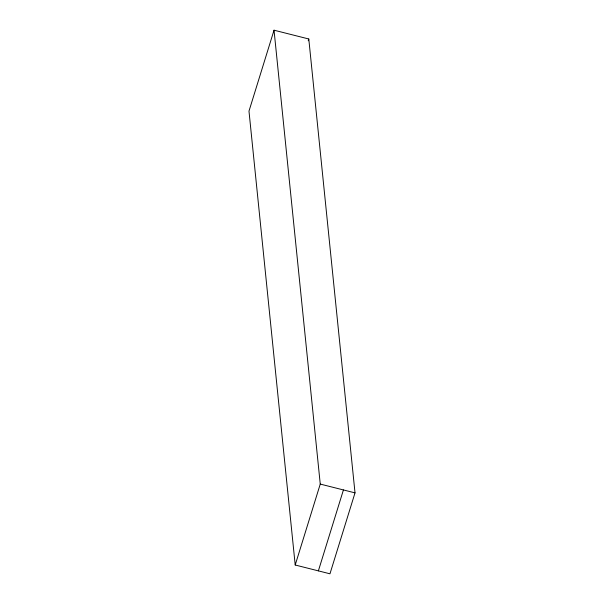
<?xml version="1.0" encoding="UTF-8"?>
<svg xmlns="http://www.w3.org/2000/svg" width="604" height="604" viewBox="0 0 604 604"><rect width="100%" height="100%" fill="white"/><g stroke="black" fill="none" stroke-linecap="round" stroke-linejoin="round"><path stroke-width="0.91" d="M274.035 30.2L248.984 111.128L295.205 565.012L329.965 573.8L355.016 492.872L308.795 38.988L274.035 30.2L320.256 484.083L295.205 565.012M308.244 40.785L308.795 38.988M318.376 570.871L343.427 489.942M320.256 484.083L355.016 492.872"/></g></svg>
